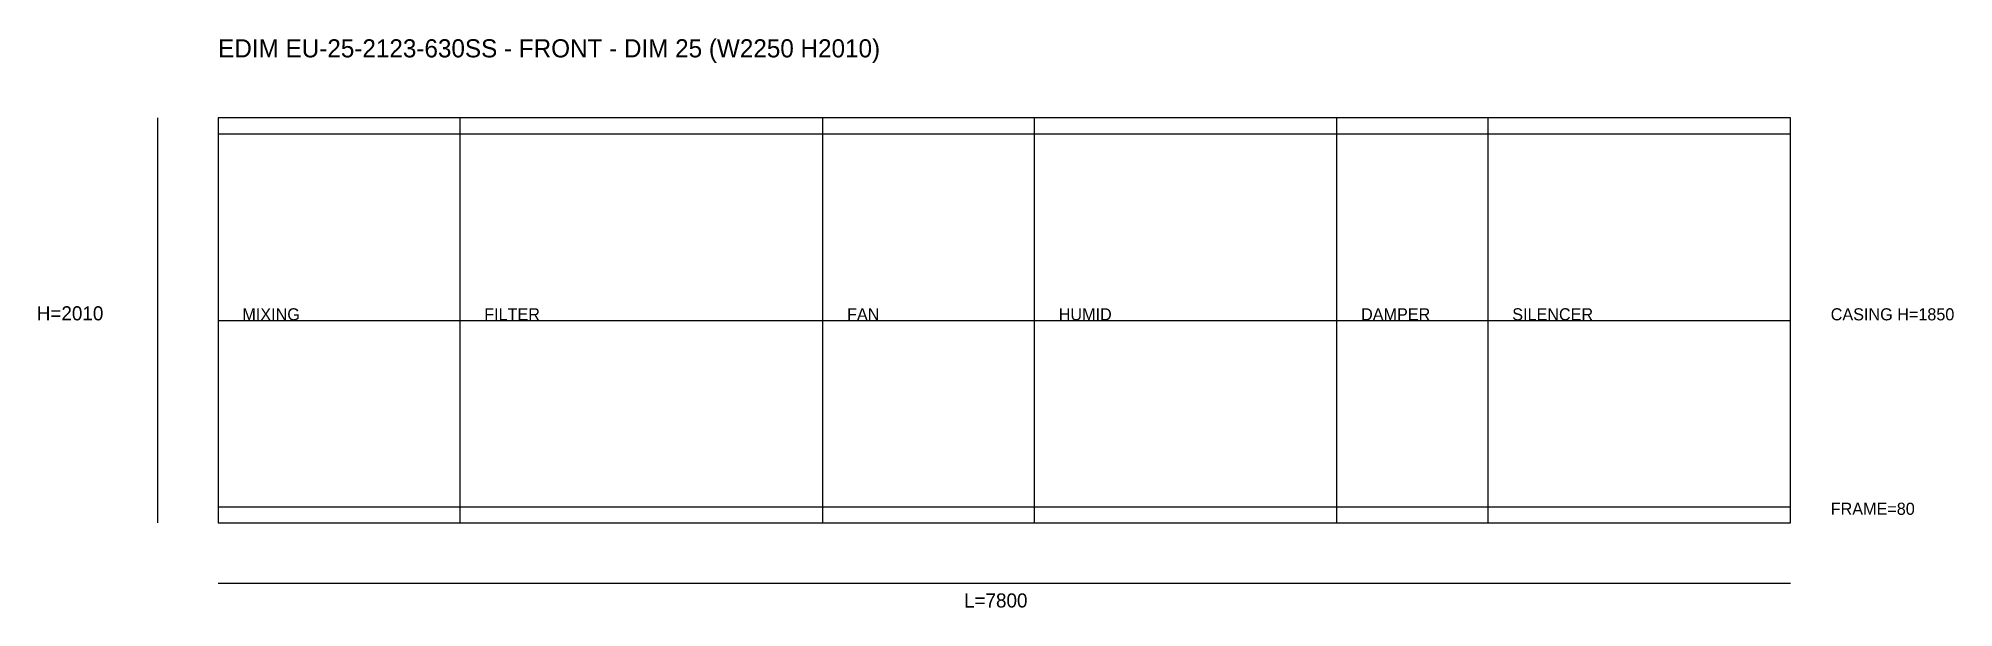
# Model space of a CAD drawing. Header units: millimetres. Extents: x -892 to 8610, y -421 to 2405.
import ezdxf

# ---------------------------------------------------------------- set-up
doc = ezdxf.new("R2010")
doc.units = ezdxf.units.MM
for name, color, linetype in [('DIM', 1, 'CONTINUOUS'), ('OUTLINE', 7, 'CONTINUOUS'), ('SECTION', 3, 'CONTINUOUS'), ('TEXT', 5, 'CONTINUOUS')]:
    doc.layers.add(name, color=color, linetype=linetype)

msp = doc.modelspace()

# ---------------------------------------------------------------- linework, layer by layer
at = {"layer": 'DIM'}
for p, q in [((-300, 0), (-300, 2010)), ((0, 1005), (7800, 1005)), ((0, -300), (7800, -300))]:
    msp.add_line(p, q, dxfattribs=at)
at = {"layer": 'OUTLINE'}
for p, q in [((7800, 2010), (0, 2010)), ((0, 2010), (0, 0)), ((7800, 0), (7800, 2010)), ((0, 1930), (7800, 1930)), ((0, 80), (7800, 80)), ((0, 0), (7800, 0))]:
    msp.add_line(p, q, dxfattribs=at)
at = {"layer": 'SECTION'}
for p, q in [((1200, 0), (1200, 2010)), ((3000, 0), (3000, 2010)), ((4050, 0), (4050, 2010)), ((5550, 0), (5550, 2010)), ((6300, 0), (6300, 2010))]:
    msp.add_line(p, q, dxfattribs=at)

# ---------------------------------------------------------------- texts
at = {"layer": 'DIM'}
for s, p in [('CASING H=1850', (8000, 1005)), ('FRAME=80', (8000, 40))]:
    msp.add_text(s, height=60, dxfattribs=at).set_placement(p)
at = {"layer": 'TEXT'}
for s, height, p in [('EDIM EU-25-2123-630SS - FRONT - DIM 25 (W2250 H2010)', 90, (0, 2310)), ('H=2010', 70, (-900, 1005)), ('MIXING', 60, (120, 1005)), ('FILTER', 60, (1320, 1005)), ('FAN', 60, (3120, 1005)), ('HUMID', 60, (4170, 1005)), ('DAMPER', 60, (5670, 1005)), ('SILENCER', 60, (6420, 1005)), ('L=7800', 70, (3700, -420))]:
    msp.add_text(s, height=height, dxfattribs=at).set_placement(p)

doc.saveas('drawing.dxf')
